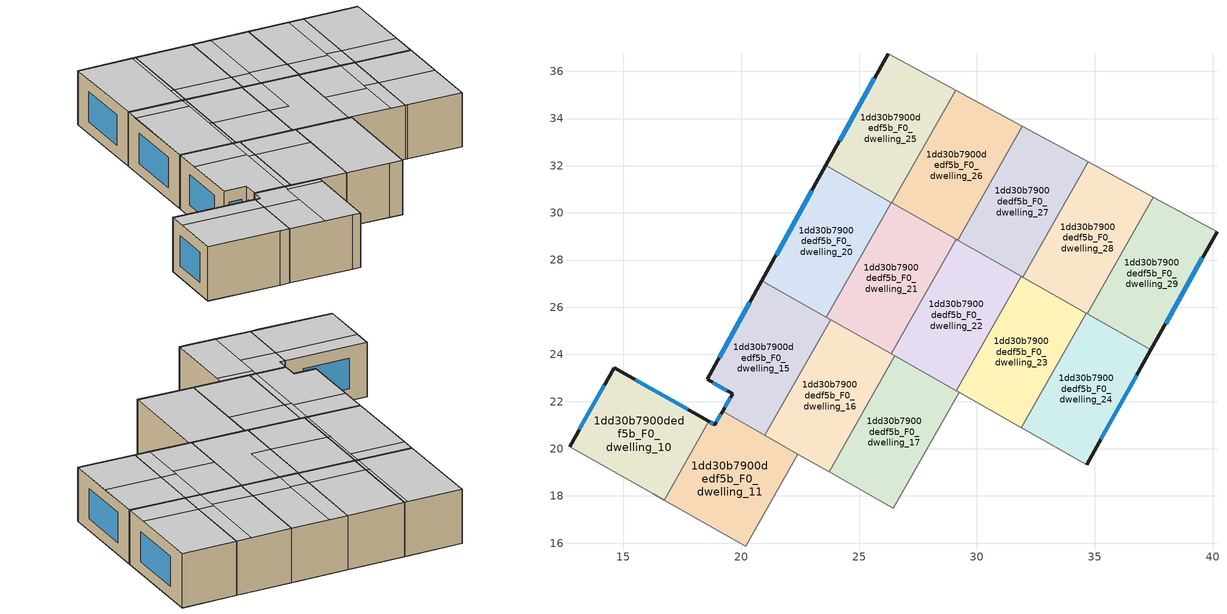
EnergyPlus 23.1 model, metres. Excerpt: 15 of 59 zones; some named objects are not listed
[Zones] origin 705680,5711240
1dd30b7900dedf5b_F0_dwelling_10
 floor ground (EU_floor_Construction): 16.73,17.82 18.63,21.17 14.63,23.43 12.73,20.1 z0
 wall outside (EU_wall_Construction): 12.73,20.1 14.63,23.43 18.63,21.17 z0:3
 wall to 1dd30b7900dedf5b_F0_dwelling_11 (EU_wall_Construction): 18.63,21.17 16.73,17.82 z0:3
 wall to 1dd30b7900dedf5b_F0_dwelling_5 (EU_wall_Construction): 16.27,18.09 12.73,20.1 z0:3
 wall to 1dd30b7900dedf5b_F0_dwelling_6 (EU_wall_Construction): 16.73,17.82 16.27,18.09 z0:3
 window (EU_Window_Construction): 13.15,20.83 14.21,22.69 / 15.51,22.93 17.74,21.67 z0.66:2.34
 ceiling to 1dd30b7900dedf5b_F1_dwelling_3 (EU_floor_Construction): 18.11,20.25 16.73,17.82 12.73,20.1 14.11,22.53 z3
 ceiling to 1dd30b7900dedf5b_F1_dwelling_2 (EU_floor_Construction): 18.63,21.17 18.11,20.25 14.11,22.53 14.63,23.43 z3
1dd30b7900dedf5b_F0_dwelling_11
 floor ground (EU_floor_Construction): 20.19,15.86 22.41,19.78 19.21,21.59 18.89,21.02 18.63,21.17 16.73,17.82 z0
 wall outside (EU_wall_Construction): 18.63,21.17 18.89,21.02 19.21,21.59 z0:3
 wall to 1dd30b7900dedf5b_F0_dwelling_12 (EU_wall_Construction): 22.41,19.78 20.19,15.86 z0:3
 wall to 1dd30b7900dedf5b_F0_dwelling_6 (EU_wall_Construction): 19.81,16.08 16.73,17.82 z0:3
 wall to 1dd30b7900dedf5b_F0_dwelling_15 (EU_wall_Construction): 19.21,21.59 21.01,20.57 z0:3
 wall to 1dd30b7900dedf5b_F0_dwelling_16 (EU_wall_Construction): 21.01,20.57 22.41,19.78 z0:3
 wall to 1dd30b7900dedf5b_F0_dwelling_7 (EU_wall_Construction): 20.19,15.86 19.81,16.08 z0:3
 window (EU_Window_Construction): 18.69,21.13 18.83,21.05 / 18.96,21.15 19.14,21.46 z0.66:2.34
 ceiling to 1dd30b7900dedf5b_F1_dwelling_11 (EU_floor_Construction): 22.23,19.47 20.19,15.86 18.46,16.84 20.51,20.45 z3
 ceiling to 1dd30b7900dedf5b_F1_dwelling_2 (EU_floor_Construction): 20.68,20.76 19.84,19.28 18.11,20.25 18.63,21.17 18.89,21.02 19.21,21.59 z3
 ceiling adiabatic (EU_roof_Construction): 22.41,19.78 22.23,19.47 20.51,20.45 18.46,16.84 16.73,17.82 18.63,21.17 18.11,20.25 19.84,19.28 20.68,20.76 z3
1dd30b7900dedf5b_F0_dwelling_15
 floor ground (EU_floor_Construction): 21.01,20.57 23.79,25.48 20.89,27.13 18.56,22.95 19.64,22.33 19.21,21.59 z0
 wall outside (EU_wall_Construction): 19.21,21.59 19.64,22.33 18.56,22.95 20.89,27.13 z0:3
 wall to 1dd30b7900dedf5b_F0_dwelling_16 (EU_wall_Construction): 23.79,25.48 21.01,20.57 z0:3
 wall to 1dd30b7900dedf5b_F0_dwelling_20 (EU_wall_Construction): 20.89,27.13 23.62,25.58 z0:3
 wall to 1dd30b7900dedf5b_F0_dwelling_21 (EU_wall_Construction): 23.62,25.58 23.79,25.48 z0:3
 window (EU_Window_Construction): 19.31,21.75 19.54,22.17 / 19.4,22.47 18.8,22.81 / 19.07,23.87 20.37,26.21 z0.66:2.34
 ceiling to 1dd30b7900dedf5b_F1_dwelling_2 (EU_floor_Construction): 22.7,24.31 20.68,20.76 19.21,21.59 19.64,22.33 18.56,22.95 20.13,25.77 z3
 ceiling to 1dd30b7900dedf5b_F1_dwelling_1 (EU_floor_Construction): 23.47,25.67 22.7,24.31 20.13,25.77 20.89,27.13 z3
 ceiling to 1dd30b7900dedf5b_F1_dwelling_10 (EU_floor_Construction): 22.94,23.98 21.01,20.57 20.68,20.76 22.62,24.17 z3
 ceiling to 1dd30b7900dedf5b_F1_dwelling_9 (EU_floor_Construction): 23.79,25.48 22.94,23.98 22.62,24.17 23.47,25.67 z3
1dd30b7900dedf5b_F0_dwelling_16
 floor ground (EU_floor_Construction): 23.73,19.03 26.52,23.94 23.79,25.48 21.01,20.57 z0
 wall to 1dd30b7900dedf5b_F0_dwelling_17 (EU_wall_Construction): 26.52,23.94 23.73,19.03 z0:3
 wall to 1dd30b7900dedf5b_F0_dwelling_21 (EU_wall_Construction): 23.79,25.48 26.37,24.02 z0:3
 wall to 1dd30b7900dedf5b_F0_dwelling_22 (EU_wall_Construction): 26.37,24.02 26.52,23.94 z0:3
 wall to 1dd30b7900dedf5b_F0_dwelling_12 (EU_wall_Construction): 23.73,19.03 22.41,19.78 z0:3
 ceiling to 1dd30b7900dedf5b_F1_dwelling_10 (EU_floor_Construction): 25.67,22.44 23.73,19.03 21.01,20.57 22.94,23.98 z3
 ceiling to 1dd30b7900dedf5b_F1_dwelling_9 (EU_floor_Construction): 26.52,23.94 25.67,22.44 22.94,23.98 23.79,25.48 z3
1dd30b7900dedf5b_F0_dwelling_17
 floor ground (EU_floor_Construction): 26.46,17.48 29.24,22.39 26.52,23.94 23.73,19.03 z0
 wall to 1dd30b7900dedf5b_F0_dwelling_18 (EU_wall_Construction): 29.24,22.39 26.46,17.48 z0:3
 wall to 1dd30b7900dedf5b_F0_dwelling_12 (EU_wall_Construction): 25.83,17.84 23.73,19.03 z0:3
 wall to 1dd30b7900dedf5b_F0_dwelling_22 (EU_wall_Construction): 26.52,23.94 29.13,22.46 z0:3
 wall to 1dd30b7900dedf5b_F0_dwelling_13 (EU_wall_Construction): 26.46,17.48 25.83,17.84 z0:3
 wall to 1dd30b7900dedf5b_F0_dwelling_23 (EU_wall_Construction): 29.13,22.46 29.24,22.39 z0:3
 ceiling adiabatic (EU_roof_Construction): 29.24,22.39 26.46,17.48 23.73,19.03 26.52,23.94 z3
1dd30b7900dedf5b_F0_dwelling_20
 floor ground (EU_floor_Construction): 23.62,25.58 26.37,30.44 23.6,32.01 20.89,27.13 z0
 wall outside (EU_wall_Construction): 20.89,27.13 23.6,32.01 z0:3
 wall to 1dd30b7900dedf5b_F0_dwelling_21 (EU_wall_Construction): 26.37,30.44 23.62,25.58 z0:3
 wall to 1dd30b7900dedf5b_F0_dwelling_25 (EU_wall_Construction): 23.6,32.01 26.37,30.44 z0:3
 window (EU_Window_Construction): 21.48,28.21 23,30.93 z0.66:2.34
 ceiling to 1dd30b7900dedf5b_F1_dwelling_1 (EU_floor_Construction): 25.83,29.84 23.47,25.67 20.89,27.13 23.22,31.32 z3
 ceiling to 1dd30b7900dedf5b_F1_dwelling_0 (EU_floor_Construction): 26.22,30.52 25.83,29.84 23.22,31.32 23.6,32.01 z3
 ceiling to 1dd30b7900dedf5b_F1_dwelling_8 (EU_floor_Construction): 26.37,30.44 24.88,27.8 24.73,27.89 26.22,30.52 z3
 ceiling to 1dd30b7900dedf5b_F1_dwelling_9 (EU_floor_Construction): 24.88,27.8 23.62,25.58 23.47,25.67 24.73,27.89 z3
1dd30b7900dedf5b_F0_dwelling_21
 floor ground (EU_floor_Construction): 26.37,24.02 29.13,28.88 26.37,30.44 23.62,25.58 z0
 wall to 1dd30b7900dedf5b_F0_dwelling_22 (EU_wall_Construction): 29.13,28.88 26.37,24.02 z0:3
 wall to 1dd30b7900dedf5b_F0_dwelling_26 (EU_wall_Construction): 26.4,30.43 29.13,28.88 z0:3
 wall to 1dd30b7900dedf5b_F0_dwelling_25 (EU_wall_Construction): 26.37,30.44 26.4,30.43 z0:3
 ceiling to 1dd30b7900dedf5b_F1_dwelling_8 (EU_floor_Construction): 29.13,28.88 27.63,26.24 24.88,27.8 26.37,30.44 z3
 ceiling to 1dd30b7900dedf5b_F1_dwelling_9 (EU_floor_Construction): 27.63,26.24 26.37,24.02 23.62,25.58 24.88,27.8 z3
1dd30b7900dedf5b_F0_dwelling_22
 floor ground (EU_floor_Construction): 29.13,22.46 31.88,27.31 29.13,28.88 26.37,24.02 z0
 wall to 1dd30b7900dedf5b_F0_dwelling_23 (EU_wall_Construction): 31.88,27.31 29.13,22.46 z0:3
 wall to 1dd30b7900dedf5b_F0_dwelling_27 (EU_wall_Construction): 29.18,28.84 31.88,27.31 z0:3
 wall to 1dd30b7900dedf5b_F0_dwelling_26 (EU_wall_Construction): 29.13,28.88 29.19,28.84 z0:3
 ceiling to 1dd30b7900dedf5b_F1_dwelling_8 (EU_floor_Construction): 30.07,28.34 28.58,25.71 27.63,26.24 29.13,28.88 z3
 ceiling adiabatic (EU_roof_Construction): 31.88,27.31 29.13,22.46 26.37,24.02 29.13,28.88 27.63,26.24 28.58,25.71 30.07,28.34 z3
1dd30b7900dedf5b_F0_dwelling_23
 floor ground (EU_floor_Construction): 31.88,20.89 34.64,25.75 31.88,27.31 29.13,22.46 z0
 wall to 1dd30b7900dedf5b_F0_dwelling_24 (EU_wall_Construction): 34.64,25.75 31.88,20.89 z0:3
 wall to 1dd30b7900dedf5b_F0_dwelling_18 (EU_wall_Construction): 31.88,20.89 29.24,22.39 z0:3
 wall to 1dd30b7900dedf5b_F0_dwelling_28 (EU_wall_Construction): 31.94,27.28 34.64,25.75 z0:3
 wall to 1dd30b7900dedf5b_F0_dwelling_27 (EU_wall_Construction): 31.88,27.31 31.94,27.28 z0:3
 ceiling to 1dd30b7900dedf5b_F1_dwelling_15 (EU_floor_Construction): 33.92,26.16 32.45,23.58 30.42,24.74 31.88,27.31 z3
 ceiling to 1dd30b7900dedf5b_F1_dwelling_16 (EU_floor_Construction): 32.45,23.58 31.16,21.3 29.13,22.46 30.42,24.74 z3
 ceiling to 1dd30b7900dedf5b_F1_dwelling_23 (EU_floor_Construction): 33.33,23.44 31.88,20.89 31.16,21.3 32.61,23.85 z3
 ceiling to 1dd30b7900dedf5b_F1_dwelling_22 (EU_floor_Construction): 34.64,25.75 33.33,23.44 32.61,23.85 33.92,26.16 z3
1dd30b7900dedf5b_F0_dwelling_24
 floor ground (EU_floor_Construction): 34.65,19.32 37.38,24.2 34.64,25.75 31.88,20.89 z0
 wall outside (EU_wall_Construction): 37.38,24.2 34.65,19.32 z0:3
 wall to 1dd30b7900dedf5b_F0_dwelling_19 (EU_wall_Construction): 34.65,19.32 31.97,20.84 z0:3
 wall to 1dd30b7900dedf5b_F0_dwelling_29 (EU_wall_Construction): 34.67,25.73 37.38,24.2 z0:3
 wall to 1dd30b7900dedf5b_F0_dwelling_18 (EU_wall_Construction): 31.97,20.85 31.88,20.89 z0:3
 wall to 1dd30b7900dedf5b_F0_dwelling_28 (EU_wall_Construction): 34.64,25.75 34.67,25.74 z0:3
 window (EU_Window_Construction): 36.78,23.12 35.25,20.4 z0.66:2.34
 ceiling to 1dd30b7900dedf5b_F1_dwelling_23 (EU_floor_Construction): 36.08,21.88 34.65,19.32 31.88,20.89 33.33,23.44 z3
 ceiling to 1dd30b7900dedf5b_F1_dwelling_22 (EU_floor_Construction): 37.38,24.2 36.08,21.88 33.33,23.44 34.64,25.75 z3
1dd30b7900dedf5b_F0_dwelling_25
 floor ground (EU_floor_Construction): 26.4,30.43 29.1,35.2 26.23,36.75 23.6,32.01 z0
 wall outside (EU_wall_Construction): 23.6,32.01 26.23,36.75 z0:3
 wall adiabatic (EU_wall_Construction): 26.23,36.75 29.1,35.2 z0:3
 wall to 1dd30b7900dedf5b_F0_dwelling_26 (EU_wall_Construction): 29.1,35.2 26.4,30.43 z0:3
 window (EU_Window_Construction): 24.18,33.06 25.65,35.71 z0.66:2.34
 ceiling to 1dd30b7900dedf5b_F1_dwelling_0 (EU_floor_Construction): 28.93,35.29 26.22,30.53 23.6,32.01 26.23,36.75 z3
 ceiling to 1dd30b7900dedf5b_F1_dwelling_7 (EU_floor_Construction): 29.1,35.2 27.01,31.51 26.84,31.61 28.93,35.29 z3
 ceiling to 1dd30b7900dedf5b_F1_dwelling_8 (EU_floor_Construction): 27.01,31.51 26.4,30.43 26.22,30.53 26.84,31.61 z3
1dd30b7900dedf5b_F0_dwelling_26
 floor ground (EU_floor_Construction): 29.19,28.84 31.92,33.67 29.1,35.2 26.4,30.43 z0
 wall adiabatic (EU_wall_Construction): 29.1,35.2 31.92,33.67 z0:3
 wall to 1dd30b7900dedf5b_F0_dwelling_27 (EU_wall_Construction): 31.92,33.67 29.19,28.84 z0:3
 ceiling to 1dd30b7900dedf5b_F1_dwelling_7 (EU_floor_Construction): 31.92,33.67 29.8,29.93 27.01,31.51 29.1,35.2 z3
 ceiling to 1dd30b7900dedf5b_F1_dwelling_8 (EU_floor_Construction): 29.8,29.93 29.19,28.84 26.4,30.43 27.01,31.51 z3
1dd30b7900dedf5b_F0_dwelling_27
 floor ground (EU_floor_Construction): 31.94,27.28 34.71,32.16 31.92,33.67 29.19,28.84 z0
 wall adiabatic (EU_wall_Construction): 31.92,33.67 34.71,32.16 z0:3
 wall to 1dd30b7900dedf5b_F0_dwelling_28 (EU_wall_Construction): 34.71,32.16 31.94,27.28 z0:3
 ceiling to 1dd30b7900dedf5b_F1_dwelling_7 (EU_floor_Construction): 32.82,33.18 30.69,29.43 29.8,29.93 31.92,33.67 z3
 ceiling to 1dd30b7900dedf5b_F1_dwelling_15 (EU_floor_Construction): 32.59,28.43 31.94,27.28 30.07,28.34 30.69,29.43 30.73,29.49 z3
 ceiling to 1dd30b7900dedf5b_F1_dwelling_8 (EU_floor_Construction): 30.69,29.43 30.07,28.34 29.19,28.84 29.8,29.93 z3
 ceiling adiabatic (EU_roof_Construction): 34.71,32.16 31.94,27.28 32.59,28.43 30.73,29.49 32.82,33.18 z3
1dd30b7900dedf5b_F0_dwelling_28
 floor ground (EU_floor_Construction): 34.67,25.74 37.47,30.67 34.71,32.16 31.94,27.28 z0
 wall adiabatic (EU_wall_Construction): 34.71,32.16 37.47,30.67 z0:3
 wall to 1dd30b7900dedf5b_F0_dwelling_29 (EU_wall_Construction): 37.47,30.67 34.67,25.74 z0:3
 ceiling to 1dd30b7900dedf5b_F1_dwelling_14 (EU_floor_Construction): 36.71,31.08 34.57,27.31 32.59,28.43 34.71,32.16 z3
 ceiling to 1dd30b7900dedf5b_F1_dwelling_21 (EU_floor_Construction): 37.47,30.67 35.41,27.05 34.66,27.47 36.71,31.08 z3
 ceiling to 1dd30b7900dedf5b_F1_dwelling_15 (EU_floor_Construction): 34.57,27.31 33.92,26.16 31.94,27.28 32.59,28.43 z3
 ceiling to 1dd30b7900dedf5b_F1_dwelling_22 (EU_floor_Construction): 35.41,27.05 34.67,25.74 33.92,26.16 34.66,27.47 z3
1dd30b7900dedf5b_F0_dwelling_29
 floor ground (EU_floor_Construction): 37.38,24.2 40.18,29.2 37.47,30.67 34.67,25.74 z0
 wall outside (EU_wall_Construction): 40.18,29.2 37.38,24.2 z0:3
 wall adiabatic (EU_wall_Construction): 37.47,30.67 40.18,29.2 z0:3
 window (EU_Window_Construction): 39.56,28.09 38,25.3 z0.66:2.34
 ceiling to 1dd30b7900dedf5b_F1_dwelling_21 (EU_floor_Construction): 40.18,29.2 38.11,25.51 35.41,27.05 37.47,30.67 z3
 ceiling to 1dd30b7900dedf5b_F1_dwelling_22 (EU_floor_Construction): 38.11,25.51 37.38,24.2 34.67,25.74 35.41,27.05 z3
[Building]
EU S2 Campaign: North Axis=0; Terrain=City; Solar Distribution=FullExterior
[Site:Location]
London: Latitude=51.5; Longitude=-0.5; Time Zone=0; Elevation=25
[SizingPeriod:WeatherFileDays]
AnnualSizingPeriod: Begin Month=1; Begin Day of Month=1; End Month=12; End Day of Month=31; Day of Week for Start Day=Monday; Use Weather File Daylight Saving Period=No; Use Weather File Rain and Snow Indicators=No
[MATERIAL]
EU_InternalMass_Material: Roughness=MediumRough; Thickness=0.1; Conductivity=1; Density=1800; Specific Heat=900; Thermal Absorptance=0.9; Solar Absorptance=0.7; Visible Absorptance=0.7
[MATERIAL:NOMASS] Roughness=MediumRough; Thermal Absorptance=0.9; Solar Absorptance=0.7; Visible Absorptance=0.7
Name | Thermal Resistance
EU_wall_NoMass | 3.05077
EU_roof_NoMass; EU_floor_NoMass | 3.35585
[WINDOWMATERIAL:SIMPLEGLAZINGSYSTEM]
EU_Window_SimpleGlazing: UFactor=1.88725; Solar Heat Gain Coefficient=0.72; Visible Transmittance=0.72
[CONSTRUCTION]
EU_wall_Construction: EU_wall_NoMass
EU_roof_Construction: EU_roof_NoMass
EU_floor_Construction: EU_floor_NoMass
EU_InternalMass_Construction: EU_InternalMass_Material
EU_Window_Construction: EU_Window_SimpleGlazing
[ZONE] Type=1; Multiplier=1; Ceiling Height=autocalculate; Floor Area=autocalculate; Part of Total Floor Area=Yes
Name | Volume
1dd30b7900dedf5b_F0_dwelling_10 | 53.0361
1dd30b7900dedf5b_F0_dwelling_11 | 53.0383
1dd30b7900dedf5b_F0_dwelling_15 | 53.042
1dd30b7900dedf5b_F0_dwelling_16 | 53.0479
1dd30b7900dedf5b_F0_dwelling_17; 1dd30b7900dedf5b_F0_dwelling_20; 1dd30b7900dedf5b_F0_dwelling_22 | 53.0471
1dd30b7900dedf5b_F0_dwelling_21 | 53.0618
1dd30b7900dedf5b_F0_dwelling_23; 1dd30b7900dedf5b_F0_dwelling_28 | 53.061
1dd30b7900dedf5b_F0_dwelling_24 | 53.0574
1dd30b7900dedf5b_F0_dwelling_25 | 53.0339
1dd30b7900dedf5b_F0_dwelling_26 | 53.0581
1dd30b7900dedf5b_F0_dwelling_27 | 53.0369
1dd30b7900dedf5b_F0_dwelling_29 | 53.0427
[INTERNALMASS] Construction=EU_InternalMass_Construction
Name | Zone or ZoneList | Surface Area
1dd30b7900dedf5b_F0_dwelling_10_EU_InternalMass | 1dd30b7900dedf5b_F0_dwelling_10 | 17.6787
1dd30b7900dedf5b_F0_dwelling_11_EU_InternalMass | 1dd30b7900dedf5b_F0_dwelling_11 | 17.6796
1dd30b7900dedf5b_F0_dwelling_15_EU_InternalMass | 1dd30b7900dedf5b_F0_dwelling_15 | 17.6805
1dd30b7900dedf5b_F0_dwelling_16_EU_InternalMass | 1dd30b7900dedf5b_F0_dwelling_16 | 17.6826
1dd30b7900dedf5b_F0_dwelling_17_EU_InternalMass | 1dd30b7900dedf5b_F0_dwelling_17 | 17.6826
1dd30b7900dedf5b_F0_dwelling_20_EU_InternalMass | 1dd30b7900dedf5b_F0_dwelling_20 | 17.6825
1dd30b7900dedf5b_F0_dwelling_21_EU_InternalMass | 1dd30b7900dedf5b_F0_dwelling_21 | 17.6871
1dd30b7900dedf5b_F0_dwelling_22_EU_InternalMass | 1dd30b7900dedf5b_F0_dwelling_22 | 17.6822
1dd30b7900dedf5b_F0_dwelling_23_EU_InternalMass | 1dd30b7900dedf5b_F0_dwelling_23 | 17.6871
1dd30b7900dedf5b_F0_dwelling_24_EU_InternalMass | 1dd30b7900dedf5b_F0_dwelling_24 | 17.6856
1dd30b7900dedf5b_F0_dwelling_25_EU_InternalMass | 1dd30b7900dedf5b_F0_dwelling_25 | 17.6778
1dd30b7900dedf5b_F0_dwelling_26_EU_InternalMass | 1dd30b7900dedf5b_F0_dwelling_26 | 17.686
1dd30b7900dedf5b_F0_dwelling_27_EU_InternalMass | 1dd30b7900dedf5b_F0_dwelling_27 | 17.679
1dd30b7900dedf5b_F0_dwelling_28_EU_InternalMass | 1dd30b7900dedf5b_F0_dwelling_28 | 17.6867
1dd30b7900dedf5b_F0_dwelling_29_EU_InternalMass | 1dd30b7900dedf5b_F0_dwelling_29 | 17.6811
[OTHEREQUIPMENT] Fuel Type=Electricity; Design Level Calculation Method=Watts/Area; Power per Zone Floor Area=1; Fraction Latent=0; Fraction Radiant=0; Fraction Lost=0; Carbon Dioxide Generation Rate=0; EndUse Subcategory=EU_Step8_InternalGains
Name | Zone or ZoneList or Space or SpaceList | Schedule
EU_Step8_InternalGain_1dd30b7900dedf5b_F0_dwelling_10_f000 | 1dd30b7900dedf5b_F0_dwelling_10 | EU_Step8_GainSchedule_1dd30b7900dedf5b_F0_dwelling_10_f000
EU_Step8_InternalGain_1dd30b7900dedf5b_F0_dwelling_11_f000 | 1dd30b7900dedf5b_F0_dwelling_11 | EU_Step8_GainSchedule_1dd30b7900dedf5b_F0_dwelling_11_f000
EU_Step8_InternalGain_1dd30b7900dedf5b_F0_dwelling_15_f000 | 1dd30b7900dedf5b_F0_dwelling_15 | EU_Step8_GainSchedule_1dd30b7900dedf5b_F0_dwelling_15_f000
EU_Step8_InternalGain_1dd30b7900dedf5b_F0_dwelling_16_f000 | 1dd30b7900dedf5b_F0_dwelling_16 | EU_Step8_GainSchedule_1dd30b7900dedf5b_F0_dwelling_16_f000
EU_Step8_InternalGain_1dd30b7900dedf5b_F0_dwelling_17_f000 | 1dd30b7900dedf5b_F0_dwelling_17 | EU_Step8_GainSchedule_1dd30b7900dedf5b_F0_dwelling_17_f000
EU_Step8_InternalGain_1dd30b7900dedf5b_F0_dwelling_20_f000 | 1dd30b7900dedf5b_F0_dwelling_20 | EU_Step8_GainSchedule_1dd30b7900dedf5b_F0_dwelling_20_f000
EU_Step8_InternalGain_1dd30b7900dedf5b_F0_dwelling_21_f000 | 1dd30b7900dedf5b_F0_dwelling_21 | EU_Step8_GainSchedule_1dd30b7900dedf5b_F0_dwelling_21_f000
EU_Step8_InternalGain_1dd30b7900dedf5b_F0_dwelling_22_f000 | 1dd30b7900dedf5b_F0_dwelling_22 | EU_Step8_GainSchedule_1dd30b7900dedf5b_F0_dwelling_22_f000
EU_Step8_InternalGain_1dd30b7900dedf5b_F0_dwelling_23_f000 | 1dd30b7900dedf5b_F0_dwelling_23 | EU_Step8_GainSchedule_1dd30b7900dedf5b_F0_dwelling_23_f000
EU_Step8_InternalGain_1dd30b7900dedf5b_F0_dwelling_24_f000 | 1dd30b7900dedf5b_F0_dwelling_24 | EU_Step8_GainSchedule_1dd30b7900dedf5b_F0_dwelling_24_f000
EU_Step8_InternalGain_1dd30b7900dedf5b_F0_dwelling_25_f000 | 1dd30b7900dedf5b_F0_dwelling_25 | EU_Step8_GainSchedule_1dd30b7900dedf5b_F0_dwelling_25_f000
EU_Step8_InternalGain_1dd30b7900dedf5b_F0_dwelling_26_f000 | 1dd30b7900dedf5b_F0_dwelling_26 | EU_Step8_GainSchedule_1dd30b7900dedf5b_F0_dwelling_26_f000
EU_Step8_InternalGain_1dd30b7900dedf5b_F0_dwelling_27_f000 | 1dd30b7900dedf5b_F0_dwelling_27 | EU_Step8_GainSchedule_1dd30b7900dedf5b_F0_dwelling_27_f000
EU_Step8_InternalGain_1dd30b7900dedf5b_F0_dwelling_28_f000 | 1dd30b7900dedf5b_F0_dwelling_28 | EU_Step8_GainSchedule_1dd30b7900dedf5b_F0_dwelling_28_f000
EU_Step8_InternalGain_1dd30b7900dedf5b_F0_dwelling_29_f000 | 1dd30b7900dedf5b_F0_dwelling_29 | EU_Step8_GainSchedule_1dd30b7900dedf5b_F0_dwelling_29_f000
[ZONEVENTILATION:DESIGNFLOWRATE] Schedule=EU_AlwaysOn; Design Flow Rate Calculation Method=AirChanges/Hour; Air Changes per Hour=0.496645; Ventilation Type=Natural; Fan Pressure Rise=0; Fan Total Efficiency=1; Constant Term Coefficient=1; Temperature Term Coefficient=0; Velocity Term Coefficient=0; Velocity Squared Term Coefficient=0; Minimum Indoor Temperature=-100; Maximum Indoor Temperature=100; Delta Temperature=-100; Minimum Outdoor Temperature=-100; Maximum Outdoor Temperature=100; Maximum Wind Speed=40
Name | Zone or ZoneList or Space or SpaceList
EU_ConstantAir_1dd30b7900dedf5b_F0_dwelling_10 | 1dd30b7900dedf5b_F0_dwelling_10
EU_ConstantAir_1dd30b7900dedf5b_F0_dwelling_11 | 1dd30b7900dedf5b_F0_dwelling_11
EU_ConstantAir_1dd30b7900dedf5b_F0_dwelling_15 | 1dd30b7900dedf5b_F0_dwelling_15
EU_ConstantAir_1dd30b7900dedf5b_F0_dwelling_16 | 1dd30b7900dedf5b_F0_dwelling_16
EU_ConstantAir_1dd30b7900dedf5b_F0_dwelling_17 | 1dd30b7900dedf5b_F0_dwelling_17
EU_ConstantAir_1dd30b7900dedf5b_F0_dwelling_20 | 1dd30b7900dedf5b_F0_dwelling_20
EU_ConstantAir_1dd30b7900dedf5b_F0_dwelling_21 | 1dd30b7900dedf5b_F0_dwelling_21
EU_ConstantAir_1dd30b7900dedf5b_F0_dwelling_22 | 1dd30b7900dedf5b_F0_dwelling_22
EU_ConstantAir_1dd30b7900dedf5b_F0_dwelling_23 | 1dd30b7900dedf5b_F0_dwelling_23
EU_ConstantAir_1dd30b7900dedf5b_F0_dwelling_24 | 1dd30b7900dedf5b_F0_dwelling_24
EU_ConstantAir_1dd30b7900dedf5b_F0_dwelling_25 | 1dd30b7900dedf5b_F0_dwelling_25
EU_ConstantAir_1dd30b7900dedf5b_F0_dwelling_26 | 1dd30b7900dedf5b_F0_dwelling_26
EU_ConstantAir_1dd30b7900dedf5b_F0_dwelling_27 | 1dd30b7900dedf5b_F0_dwelling_27
EU_ConstantAir_1dd30b7900dedf5b_F0_dwelling_28 | 1dd30b7900dedf5b_F0_dwelling_28
EU_ConstantAir_1dd30b7900dedf5b_F0_dwelling_29 | 1dd30b7900dedf5b_F0_dwelling_29
[HVACTEMPLATE:ZONE:IDEALLOADSAIRSYSTEM] System Availability Schedule=EU_AlwaysOn; Maximum Heating Supply Air Temperature=50; Minimum Cooling Supply Air Temperature=13; Maximum Heating Supply Air Humidity Ratio=0.0156; Minimum Cooling Supply Air Humidity Ratio=0.0077; Heating Limit=NoLimit; Cooling Limit=NoLimit; Heating Availability Schedule=EU_AlwaysOn; Cooling Availability Schedule=EU_CoolingOff; Dehumidification Control Type=ConstantSensibleHeatRatio; Cooling Sensible Heat Ratio=0.7; Dehumidification Setpoint=60; Humidification Control Type=None; Humidification Setpoint=30; Outdoor Air Method=None; Outdoor Air Flow Rate per Person=0.00944; Outdoor Air Flow Rate per Zone Floor Area=0; Outdoor Air Flow Rate per Zone=0; Demand Controlled Ventilation Type=None; Outdoor Air Economizer Type=NoEconomizer; Heat Recovery Type=None; Sensible Heat Recovery Effectiveness=0.7; Latent Heat Recovery Effectiveness=0.65
Name | Template Thermostat
1dd30b7900dedf5b_F0_dwelling_10 | EU_HeatOnly_1dd30b7900dedf5b_F0_dwelling_10
1dd30b7900dedf5b_F0_dwelling_11 | EU_HeatOnly_1dd30b7900dedf5b_F0_dwelling_11
1dd30b7900dedf5b_F0_dwelling_15 | EU_HeatOnly_1dd30b7900dedf5b_F0_dwelling_15
1dd30b7900dedf5b_F0_dwelling_16 | EU_HeatOnly_1dd30b7900dedf5b_F0_dwelling_16
1dd30b7900dedf5b_F0_dwelling_17 | EU_HeatOnly_1dd30b7900dedf5b_F0_dwelling_17
1dd30b7900dedf5b_F0_dwelling_20 | EU_HeatOnly_1dd30b7900dedf5b_F0_dwelling_20
1dd30b7900dedf5b_F0_dwelling_21 | EU_HeatOnly_1dd30b7900dedf5b_F0_dwelling_21
1dd30b7900dedf5b_F0_dwelling_22 | EU_HeatOnly_1dd30b7900dedf5b_F0_dwelling_22
1dd30b7900dedf5b_F0_dwelling_23 | EU_HeatOnly_1dd30b7900dedf5b_F0_dwelling_23
1dd30b7900dedf5b_F0_dwelling_24 | EU_HeatOnly_1dd30b7900dedf5b_F0_dwelling_24
1dd30b7900dedf5b_F0_dwelling_25 | EU_HeatOnly_1dd30b7900dedf5b_F0_dwelling_25
1dd30b7900dedf5b_F0_dwelling_26 | EU_HeatOnly_1dd30b7900dedf5b_F0_dwelling_26
1dd30b7900dedf5b_F0_dwelling_27 | EU_HeatOnly_1dd30b7900dedf5b_F0_dwelling_27
1dd30b7900dedf5b_F0_dwelling_28 | EU_HeatOnly_1dd30b7900dedf5b_F0_dwelling_28
1dd30b7900dedf5b_F0_dwelling_29 | EU_HeatOnly_1dd30b7900dedf5b_F0_dwelling_29
[SIZING:ZONE] Zone Cooling Design Supply Air Temperature Input Method=SupplyAirTemperature; Zone Cooling Design Supply Air Temperature=13; Zone Heating Design Supply Air Temperature Input Method=SupplyAirTemperature; Zone Heating Design Supply Air Temperature=50; Zone Cooling Design Supply Air Humidity Ratio=0.008; Zone Heating Design Supply Air Humidity Ratio=0.008; Cooling Design Air Flow Method=DesignDay; Cooling Design Air Flow Rate=0; Cooling Minimum Air Flow per Zone Floor Area=0.000762; Cooling Minimum Air Flow=0; Cooling Minimum Air Flow Fraction=0.2; Heating Design Air Flow Method=DesignDay; Heating Design Air Flow Rate=0; Heating Maximum Air Flow per Zone Floor Area=0.002032; Heating Maximum Air Flow=0.141576; Heating Maximum Air Flow Fraction=0.3; Account for Dedicated Outdoor Air System=No; Dedicated Outdoor Air System Control Strategy=NeutralSupplyAir; Dedicated Outdoor Air Low Setpoint Temperature for Design=autosize; Dedicated Outdoor Air High Setpoint Temperature for Design=autosize; Zone Load Sizing Method=Sensible Load Only No Latent Load; Zone Latent Cooling Design Supply Air Humidity Ratio Input Method=HumidityRatioDifference; Zone Cooling Design Supply Air Humidity Ratio Difference=0.005; Zone Latent Heating Design Supply Air Humidity Ratio Input Method=HumidityRatioDifference; Zone Humidification Design Supply Air Humidity Ratio Difference=0.005
1dd30b7900dedf5b_F0_dwelling_10; 1dd30b7900dedf5b_F0_dwelling_11; 1dd30b7900dedf5b_F0_dwelling_15; 1dd30b7900dedf5b_F0_dwelling_16; 1dd30b7900dedf5b_F0_dwelling_17; 1dd30b7900dedf5b_F0_dwelling_20; 1dd30b7900dedf5b_F0_dwelling_21; 1dd30b7900dedf5b_F0_dwelling_22; 1dd30b7900dedf5b_F0_dwelling_23; 1dd30b7900dedf5b_F0_dwelling_24; 1dd30b7900dedf5b_F0_dwelling_25; 1dd30b7900dedf5b_F0_dwelling_26; 1dd30b7900dedf5b_F0_dwelling_27; 1dd30b7900dedf5b_F0_dwelling_28; 1dd30b7900dedf5b_F0_dwelling_29
[SCHEDULE:CONSTANT]
Name | Hourly Value
EU_AlwaysOn | 1
EU_CoolingOff | 0
[SCHEDULE:FILE] Column Number=1; Rows to Skip at Top=0; Number of Hours of Data=8760; Column Separator=Comma; Interpolate to Timestep=No; Minutes per Item=60; Adjust Schedule for Daylight Savings=Yes
Name | File
EU_Step8_GainSchedule_1dd30b7900dedf5b_F0_dwelling_10_f000 | ../../schedules/1dd30b7900dedf5b/1dd30b7900dedf5b_F0_dwelling_10_f000_gain.csv
EU_Step8_GainSchedule_1dd30b7900dedf5b_F0_dwelling_11_f000 | ../../schedules/1dd30b7900dedf5b/1dd30b7900dedf5b_F0_dwelling_11_f000_gain.csv
EU_Step8_GainSchedule_1dd30b7900dedf5b_F0_dwelling_15_f000 | ../../schedules/1dd30b7900dedf5b/1dd30b7900dedf5b_F0_dwelling_15_f000_gain.csv
EU_Step8_GainSchedule_1dd30b7900dedf5b_F0_dwelling_16_f000 | ../../schedules/1dd30b7900dedf5b/1dd30b7900dedf5b_F0_dwelling_16_f000_gain.csv
EU_Step8_GainSchedule_1dd30b7900dedf5b_F0_dwelling_17_f000 | ../../schedules/1dd30b7900dedf5b/1dd30b7900dedf5b_F0_dwelling_17_f000_gain.csv
EU_Step8_GainSchedule_1dd30b7900dedf5b_F0_dwelling_20_f000 | ../../schedules/1dd30b7900dedf5b/1dd30b7900dedf5b_F0_dwelling_20_f000_gain.csv
EU_Step8_GainSchedule_1dd30b7900dedf5b_F0_dwelling_21_f000 | ../../schedules/1dd30b7900dedf5b/1dd30b7900dedf5b_F0_dwelling_21_f000_gain.csv
EU_Step8_GainSchedule_1dd30b7900dedf5b_F0_dwelling_22_f000 | ../../schedules/1dd30b7900dedf5b/1dd30b7900dedf5b_F0_dwelling_22_f000_gain.csv
EU_Step8_GainSchedule_1dd30b7900dedf5b_F0_dwelling_23_f000 | ../../schedules/1dd30b7900dedf5b/1dd30b7900dedf5b_F0_dwelling_23_f000_gain.csv
EU_Step8_GainSchedule_1dd30b7900dedf5b_F0_dwelling_24_f000 | ../../schedules/1dd30b7900dedf5b/1dd30b7900dedf5b_F0_dwelling_24_f000_gain.csv
EU_Step8_GainSchedule_1dd30b7900dedf5b_F0_dwelling_25_f000 | ../../schedules/1dd30b7900dedf5b/1dd30b7900dedf5b_F0_dwelling_25_f000_gain.csv
EU_Step8_GainSchedule_1dd30b7900dedf5b_F0_dwelling_26_f000 | ../../schedules/1dd30b7900dedf5b/1dd30b7900dedf5b_F0_dwelling_26_f000_gain.csv
EU_Step8_GainSchedule_1dd30b7900dedf5b_F0_dwelling_27_f000 | ../../schedules/1dd30b7900dedf5b/1dd30b7900dedf5b_F0_dwelling_27_f000_gain.csv
EU_Step8_GainSchedule_1dd30b7900dedf5b_F0_dwelling_28_f000 | ../../schedules/1dd30b7900dedf5b/1dd30b7900dedf5b_F0_dwelling_28_f000_gain.csv
EU_Step8_GainSchedule_1dd30b7900dedf5b_F0_dwelling_29_f000 | ../../schedules/1dd30b7900dedf5b/1dd30b7900dedf5b_F0_dwelling_29_f000_gain.csv
